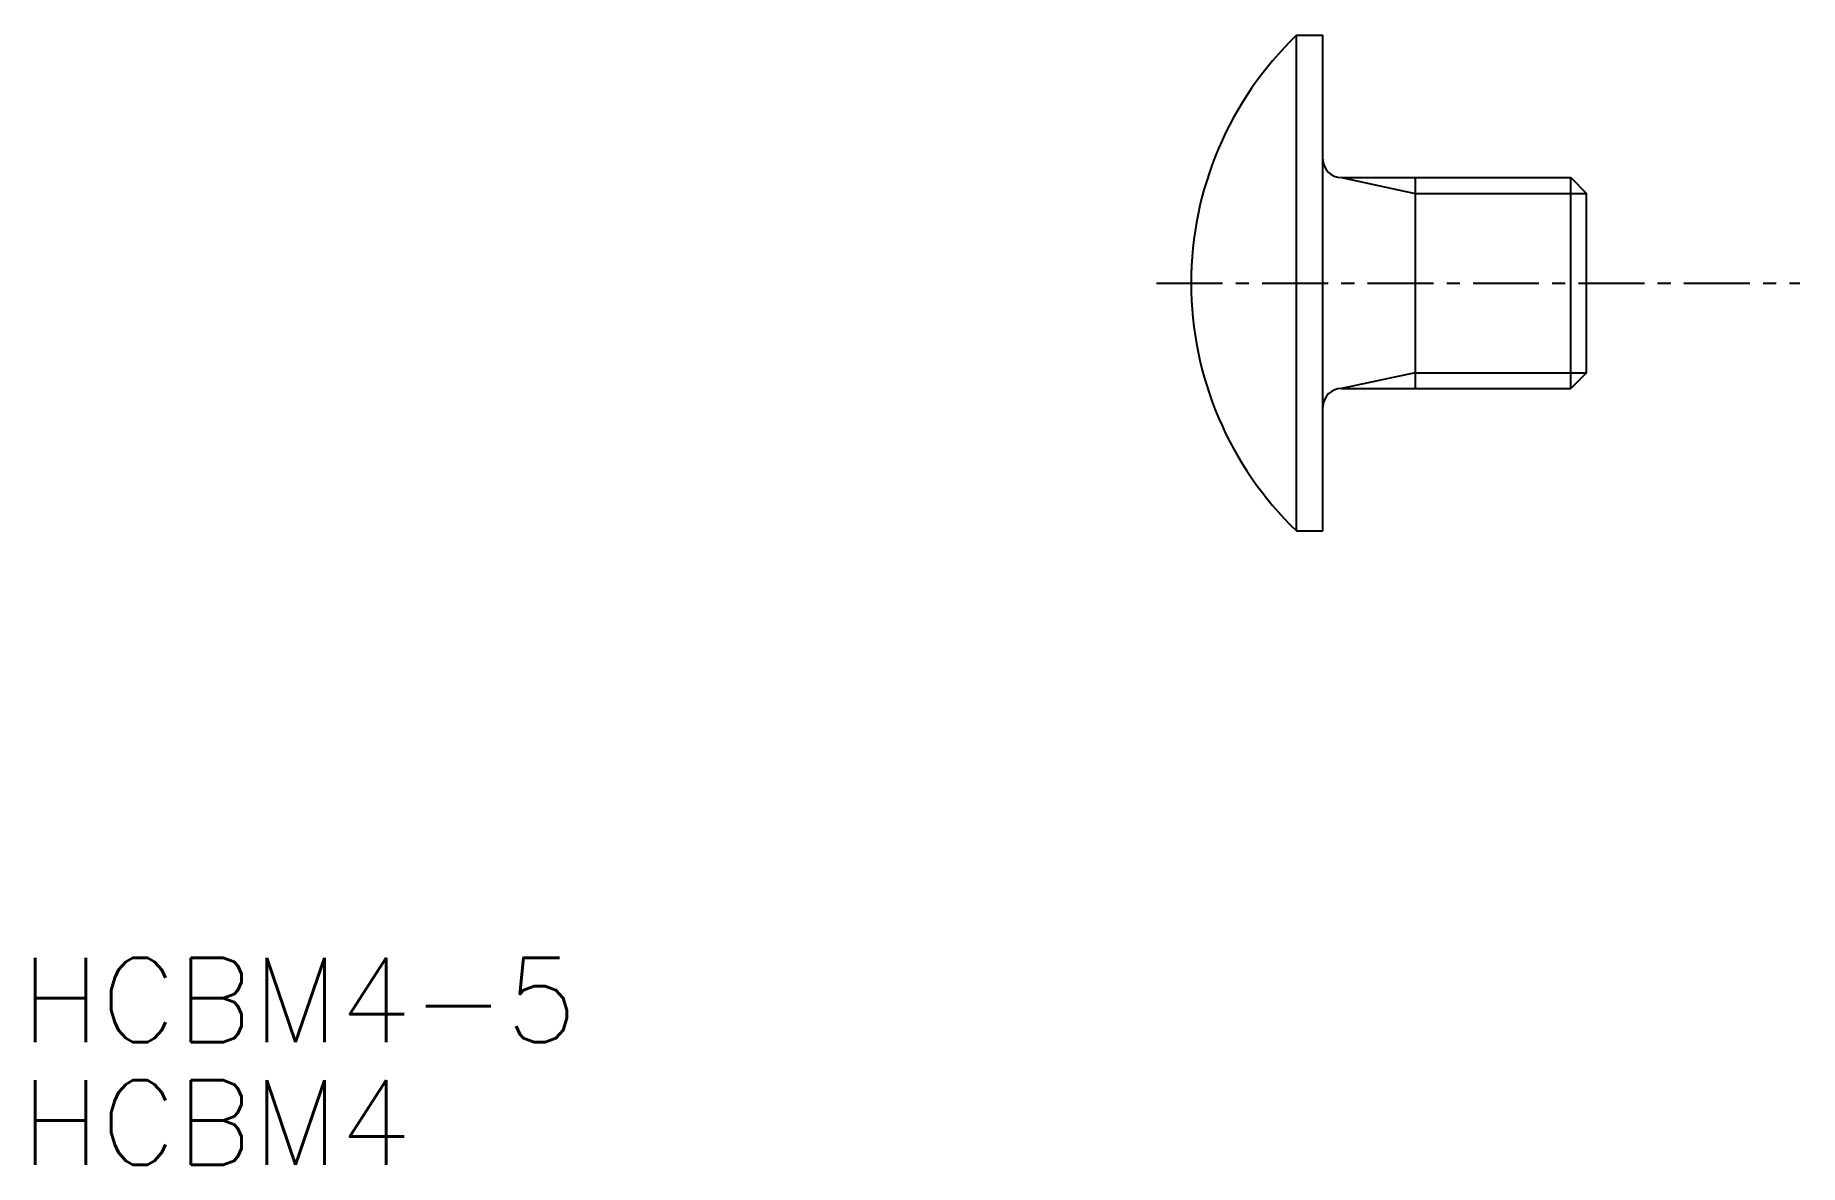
# Model space of a CAD drawing. Extents: x -24.4 to 9, y -16.7 to 4.7.
import ezdxf

# ---------------------------------------------------------------- set-up
doc = ezdxf.new("R2010")
doc.units = 0
doc.linetypes.add('CENTER', pattern=[2, 1.25, -0.25, 0.25, -0.25])
doc.layers.get('0').update_dxf_attribs({"linetype": 'CONTINUOUS'})
doc.layers.add('CENTER', color=1, linetype='CENTER')
doc.styles.get("Standard").update_dxf_attribs({"font": 'txt.shx', "bigfont": 'bigfont.shx'})

msp = doc.modelspace()

# ---------------------------------------------------------------- linework, layer by layer
at = {"color": 7, "linetype": 'CONTINUOUS'}
for p, q in [((-0.5, -4.7), (-0.5, 4.7)), ((-0.5, 4.7), (0, 4.7)), ((0, -4.7), (0, 4.7)), ((0.35, 2), (4.7, 2)), ((1.75, 2), (1.75, -2)), ((4.7, 2), (5, 1.7)), ((5, -1.7), (5, 1.7)), ((0.35, -2), (4.7, -2)), ((5, -1.7), (4.7, -2)), ((-0.5, -4.7), (0, -4.7))]:
    msp.add_line(p, q, dxfattribs=at)
at = {"color": 3, "linetype": 'CONTINUOUS'}
for p, q in [((0.35, 2), (1.75, 1.7)), ((1.75, 1.7), (5, 1.7)), ((4.7, -2), (4.7, 2)), ((1.75, -1.7), (0.35, -2)), ((1.75, -1.7), (5, -1.7))]:
    msp.add_line(p, q, dxfattribs=at)
at = {"color": 7, "linetype": 'CONTINUOUS'}
for centre, radius, start, end in [((4.022, 0), 6.522, 133.8974, 226.1026), ((0.35, 2.35), 0.35, 180, 270), ((0.35, -2.35), 0.35, 90, 180)]:
    msp.add_arc(centre, radius, start, end, dxfattribs=at)
at = {"layer": 'CENTER', "color": 1, "linetype": 'CENTER'}
msp.add_line((-3.153, 0), (9.042, 0), dxfattribs=at)

# ---------------------------------------------------------------- texts
at = {"color": 7, "linetype": 'CONTINUOUS'}
for s, p in [('HCBM4-5', (-24.692, -14.398)), ('HCBM4', (-24.692, -16.72))]:
    msp.add_text(s, height=1.6, dxfattribs=at).set_placement(p)

doc.saveas('drawing.dxf')
